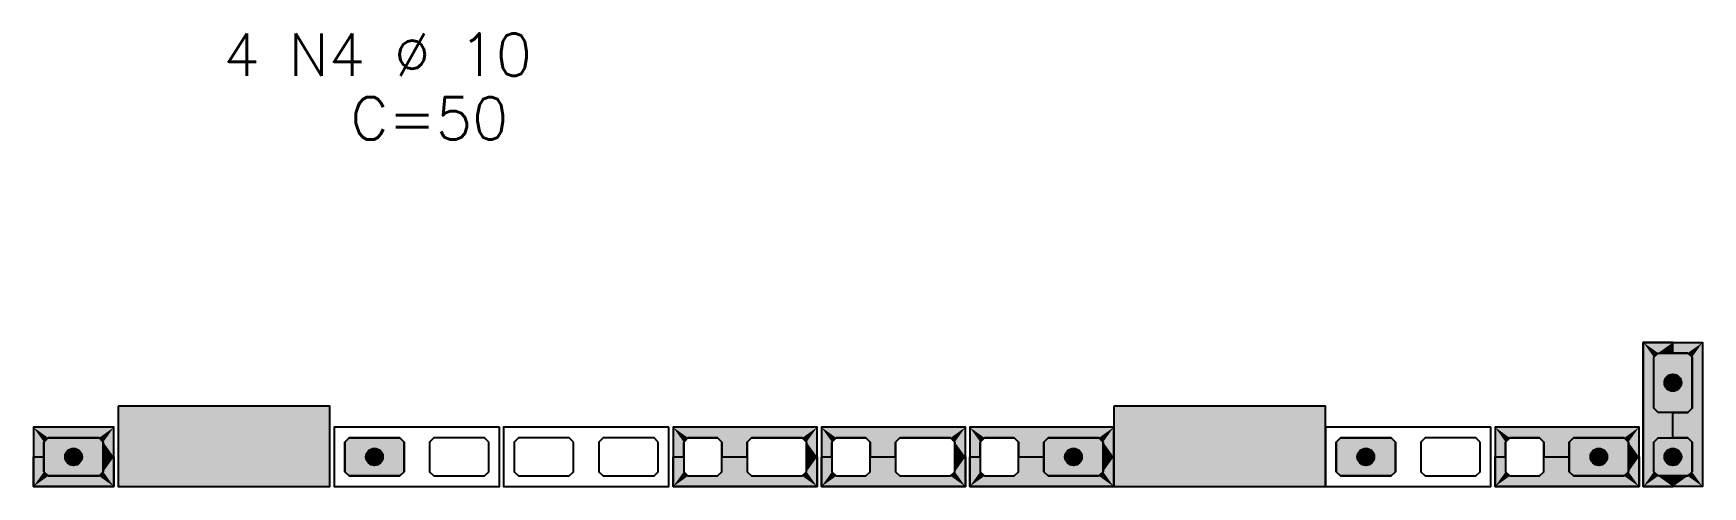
# Model space of a CAD drawing. Extents: x -1.9 to 86, y -1.5 to 61.
# Drawn here: x 24.59 to 32.47, y 42.45 to 44.59 of the extents above; entities that cross this region are included whole.
import ezdxf

# ---------------------------------------------------------------- set-up
doc = ezdxf.new("R2010")
doc.units = 0
doc.header["$MEASUREMENT"] = 0
for name, color, linetype in [('PENA_01', 1, 'CONTINUOUS'), ('PENA_02', 2, 'CONTINUOUS'), ('PENA_03', 3, 'CONTINUOUS'), ('PENA_11', 252, 'CONTINUOUS'), ('PENA_21', 100, 'CONTINUOUS'), ('PENA_23', 50, 'CONTINUOUS')]:
    doc.layers.add(name, color=color, linetype=linetype)
doc.styles.get("Standard").update_dxf_attribs({"font": 'ROMANS.SHX'})

msp = doc.modelspace()

# ---------------------------------------------------------------- linework, layer by layer
at = {"layer": 'PENA_01', "linetype": 'Continuous'}
for points in [[(32.2367, 42.8245), (32.2367, 43.0645), (32.2567, 43.0845), (32.3967, 43.0845), (32.4167, 43.0645), (32.4167, 42.8245), (32.3967, 42.8045), (32.2567, 42.8045), (32.2367, 42.8245)], [(24.6567, 42.5045), (24.8967, 42.5045), (24.9167, 42.5245), (24.9167, 42.6645), (24.8967, 42.6845), (24.6567, 42.6845), (24.6367, 42.6645), (24.6367, 42.5245), (24.6567, 42.5045)], [(26.3367, 42.6645), (26.3167, 42.6845), (26.0767, 42.6845), (26.0567, 42.6645), (26.0567, 42.5245), (26.0767, 42.5045), (26.3167, 42.5045), (26.3367, 42.5245), (26.3367, 42.6645)], [(26.7367, 42.6645), (26.7167, 42.6845), (26.4767, 42.6845), (26.4567, 42.6645), (26.4567, 42.5245), (26.4767, 42.5045), (26.7167, 42.5045), (26.7367, 42.5245), (26.7367, 42.6645)], [(27.1367, 42.6645), (27.1167, 42.6845), (26.8767, 42.6845), (26.8567, 42.6645), (26.8567, 42.5245), (26.8767, 42.5045), (27.1167, 42.5045), (27.1367, 42.5245), (27.1367, 42.6645)], [(27.5367, 42.6645), (27.5167, 42.6845), (27.2767, 42.6845), (27.2567, 42.6645), (27.2567, 42.5245), (27.2767, 42.5045), (27.5167, 42.5045), (27.5367, 42.5245), (27.5367, 42.6645)], [(27.6767, 42.5045), (27.8167, 42.5045), (27.8367, 42.5245), (27.8367, 42.6645), (27.8167, 42.6845), (27.6767, 42.6845), (27.6567, 42.6645), (27.6567, 42.5245), (27.6767, 42.5045)], [(27.9767, 42.5045), (28.2167, 42.5045), (28.2367, 42.5245), (28.2367, 42.6645), (28.2167, 42.6845), (27.9767, 42.6845), (27.9567, 42.6645), (27.9567, 42.5245), (27.9767, 42.5045)], [(28.3767, 42.5045), (28.5167, 42.5045), (28.5367, 42.5245), (28.5367, 42.6645), (28.5167, 42.6845), (28.3767, 42.6845), (28.3567, 42.6645), (28.3567, 42.5245), (28.3767, 42.5045)], [(28.6767, 42.5045), (28.9167, 42.5045), (28.9367, 42.5245), (28.9367, 42.6645), (28.9167, 42.6845), (28.6767, 42.6845), (28.6567, 42.6645), (28.6567, 42.5245), (28.6767, 42.5045)], [(29.0767, 42.5045), (29.2167, 42.5045), (29.2367, 42.5245), (29.2367, 42.6645), (29.2167, 42.6845), (29.0767, 42.6845), (29.0567, 42.6645), (29.0567, 42.5245), (29.0767, 42.5045)], [(29.3767, 42.5045), (29.6167, 42.5045), (29.6367, 42.5245), (29.6367, 42.6645), (29.6167, 42.6845), (29.3767, 42.6845), (29.3567, 42.6645), (29.3567, 42.5245), (29.3767, 42.5045)], [(31.0167, 42.6645), (30.9967, 42.6845), (30.7567, 42.6845), (30.7367, 42.6645), (30.7367, 42.5245), (30.7567, 42.5045), (30.9967, 42.5045), (31.0167, 42.5245), (31.0167, 42.6645)], [(31.4167, 42.6645), (31.3967, 42.6845), (31.1567, 42.6845), (31.1367, 42.6645), (31.1367, 42.5245), (31.1567, 42.5045), (31.3967, 42.5045), (31.4167, 42.5245), (31.4167, 42.6645)], [(31.5567, 42.5045), (31.6967, 42.5045), (31.7167, 42.5245), (31.7167, 42.6645), (31.6967, 42.6845), (31.5567, 42.6845), (31.5367, 42.6645), (31.5367, 42.5245), (31.5567, 42.5045)], [(31.8567, 42.5045), (32.0967, 42.5045), (32.1167, 42.5245), (32.1167, 42.6645), (32.0967, 42.6845), (31.8567, 42.6845), (31.8367, 42.6645), (31.8367, 42.5245), (31.8567, 42.5045)], [(32.2367, 42.5245), (32.2367, 42.6645), (32.2567, 42.6845), (32.3967, 42.6845), (32.4167, 42.6645), (32.4167, 42.5245), (32.3967, 42.5045), (32.2567, 42.5045), (32.2367, 42.5245)]]:
    msp.add_lwpolyline(points, dxfattribs=at)
at = {"layer": 'PENA_02', "linetype": 'Continuous'}
for points in [[(32.1867, 42.4545), (32.1867, 43.1345), (32.4667, 43.1345), (32.4667, 42.4545), (32.1867, 42.4545)], [(24.9867, 42.8345), (24.9867, 42.4545), (25.9867, 42.4545), (25.9867, 42.8345), (24.9867, 42.8345)], [(29.6867, 42.8345), (29.6867, 42.4545), (30.6867, 42.4545), (30.6867, 42.8345), (29.6867, 42.8345)], [(24.5867, 42.4545), (24.9667, 42.4545), (24.9667, 42.7345), (24.5867, 42.7345), (24.5867, 42.4545)], [(26.7867, 42.7345), (26.0067, 42.7345), (26.0067, 42.4545), (26.7867, 42.4545), (26.7867, 42.7345)], [(27.5867, 42.7345), (26.8067, 42.7345), (26.8067, 42.4545), (27.5867, 42.4545), (27.5867, 42.7345)], [(27.6067, 42.4545), (28.2867, 42.4545), (28.2867, 42.7345), (27.6067, 42.7345), (27.6067, 42.4545)], [(28.3067, 42.4545), (28.9867, 42.4545), (28.9867, 42.7345), (28.3067, 42.7345), (28.3067, 42.4545)], [(29.0067, 42.4545), (29.6867, 42.4545), (29.6867, 42.7345), (29.0067, 42.7345), (29.0067, 42.4545)], [(31.4667, 42.7345), (30.6867, 42.7345), (30.6867, 42.4545), (31.4667, 42.4545), (31.4667, 42.7345)], [(31.4867, 42.4545), (32.1667, 42.4545), (32.1667, 42.7345), (31.4867, 42.7345), (31.4867, 42.4545)]]:
    msp.add_lwpolyline(points, dxfattribs=at)
at = {"layer": 'PENA_03', "linetype": 'Continuous'}
for points in [[(32.2567, 42.8045), (32.2367, 42.8245), (32.2367, 43.0645), (32.2567, 43.0845), (32.3967, 43.0845), (32.4167, 43.0645), (32.4167, 42.8245), (32.3967, 42.8045), (32.2567, 42.8045)], [(24.9167, 42.5245), (24.8967, 42.5045), (24.6567, 42.5045), (24.6367, 42.5245), (24.6367, 42.6645), (24.6567, 42.6845), (24.8967, 42.6845), (24.9167, 42.6645), (24.9167, 42.5245)], [(26.3367, 42.5245), (26.3167, 42.5045), (26.0767, 42.5045), (26.0567, 42.5245), (26.0567, 42.6645), (26.0767, 42.6845), (26.3167, 42.6845), (26.3367, 42.6645), (26.3367, 42.5245)], [(29.6367, 42.5245), (29.6167, 42.5045), (29.3767, 42.5045), (29.3567, 42.5245), (29.3567, 42.6645), (29.3767, 42.6845), (29.6167, 42.6845), (29.6367, 42.6645), (29.6367, 42.5245)], [(31.0167, 42.5245), (30.9967, 42.5045), (30.7567, 42.5045), (30.7367, 42.5245), (30.7367, 42.6645), (30.7567, 42.6845), (30.9967, 42.6845), (31.0167, 42.6645), (31.0167, 42.5245)], [(32.1167, 42.5245), (32.0967, 42.5045), (31.8567, 42.5045), (31.8367, 42.5245), (31.8367, 42.6645), (31.8567, 42.6845), (32.0967, 42.6845), (32.1167, 42.6645), (32.1167, 42.5245)], [(32.4167, 42.5245), (32.3967, 42.5045), (32.2567, 42.5045), (32.2367, 42.5245), (32.2367, 42.6645), (32.2567, 42.6845), (32.3967, 42.6845), (32.4167, 42.6645), (32.4167, 42.5245)]]:
    msp.add_lwpolyline(points, dxfattribs=at)
for centre in [(32.3267, 42.9445), (24.7767, 42.5945), (26.1967, 42.5945), (29.4967, 42.5945), (30.8767, 42.5945), (31.9767, 42.5945), (32.3267, 42.5945)]:
    msp.add_circle(centre, 0.04, dxfattribs=at)
for points in [[(32.3667, 42.9445), (32.3067, 42.9792), (32.2892, 42.9582)], [(32.3667, 42.9445), (32.2892, 42.9582), (32.2892, 42.9308)], [(32.3667, 42.9445), (32.3337, 42.9839), (32.3067, 42.9792)], [(32.3667, 42.9445), (32.3574, 42.9702), (32.3337, 42.9839)], [(32.3667, 42.9445), (32.2892, 42.9308), (32.3067, 42.9099)], [(32.3667, 42.9445), (32.3067, 42.9099), (32.3337, 42.9051)], [(32.3667, 42.9445), (32.3337, 42.9051), (32.3574, 42.9188)], [(32.3667, 42.9445), (32.3574, 42.9188), (32.3667, 42.9445)], [(24.8167, 42.5945), (24.7837, 42.6339), (24.7567, 42.6292)], [(24.8167, 42.5945), (24.8074, 42.6202), (24.7837, 42.6339)], [(26.2367, 42.5945), (26.2037, 42.6339), (26.1767, 42.6292)], [(26.2367, 42.5945), (26.2274, 42.6202), (26.2037, 42.6339)], [(29.5367, 42.5945), (29.5037, 42.6339), (29.4767, 42.6292)], [(29.5367, 42.5945), (29.5274, 42.6202), (29.5037, 42.6339)], [(30.9167, 42.5945), (30.8837, 42.6339), (30.8567, 42.6292)], [(30.9167, 42.5945), (30.9074, 42.6202), (30.8837, 42.6339)], [(32.0167, 42.5945), (31.9837, 42.6339), (31.9567, 42.6292)], [(32.0167, 42.5945), (32.0074, 42.6202), (31.9837, 42.6339)], [(32.3667, 42.5945), (32.3337, 42.6339), (32.3067, 42.6292)], [(32.3667, 42.5945), (32.3574, 42.6202), (32.3337, 42.6339)], [(24.8167, 42.5945), (24.7567, 42.6292), (24.7392, 42.6082)], [(24.8167, 42.5945), (24.7392, 42.6082), (24.7392, 42.5808)], [(24.8167, 42.5945), (24.7392, 42.5808), (24.7567, 42.5599)], [(24.8167, 42.5945), (24.7567, 42.5599), (24.7837, 42.5551)], [(24.8167, 42.5945), (24.7837, 42.5551), (24.8074, 42.5688)], [(24.8167, 42.5945), (24.8074, 42.5688), (24.8167, 42.5945)], [(26.2367, 42.5945), (26.1767, 42.6292), (26.1592, 42.6082)], [(26.2367, 42.5945), (26.1592, 42.6082), (26.1592, 42.5808)], [(26.2367, 42.5945), (26.1592, 42.5808), (26.1767, 42.5599)], [(26.2367, 42.5945), (26.1767, 42.5599), (26.2037, 42.5551)], [(26.2367, 42.5945), (26.2037, 42.5551), (26.2274, 42.5688)], [(26.2367, 42.5945), (26.2274, 42.5688), (26.2367, 42.5945)], [(29.5367, 42.5945), (29.4767, 42.6292), (29.4592, 42.6082)], [(29.5367, 42.5945), (29.4592, 42.6082), (29.4592, 42.5808)], [(29.5367, 42.5945), (29.4592, 42.5808), (29.4767, 42.5599)], [(29.5367, 42.5945), (29.4767, 42.5599), (29.5037, 42.5551)], [(29.5367, 42.5945), (29.5037, 42.5551), (29.5274, 42.5688)], [(29.5367, 42.5945), (29.5274, 42.5688), (29.5367, 42.5945)], [(30.9167, 42.5945), (30.8567, 42.6292), (30.8392, 42.6082)], [(30.9167, 42.5945), (30.8392, 42.6082), (30.8392, 42.5808)], [(30.9167, 42.5945), (30.8392, 42.5808), (30.8567, 42.5599)], [(30.9167, 42.5945), (30.8567, 42.5599), (30.8837, 42.5551)], [(30.9167, 42.5945), (30.8837, 42.5551), (30.9074, 42.5688)], [(30.9167, 42.5945), (30.9074, 42.5688), (30.9167, 42.5945)], [(32.0167, 42.5945), (31.9567, 42.6292), (31.9392, 42.6082)], [(32.0167, 42.5945), (31.9392, 42.6082), (31.9392, 42.5808)], [(32.0167, 42.5945), (31.9392, 42.5808), (31.9567, 42.5599)], [(32.0167, 42.5945), (31.9567, 42.5599), (31.9837, 42.5551)], [(32.0167, 42.5945), (31.9837, 42.5551), (32.0074, 42.5688)], [(32.0167, 42.5945), (32.0074, 42.5688), (32.0167, 42.5945)], [(32.3667, 42.5945), (32.3067, 42.6292), (32.2892, 42.6082)], [(32.3667, 42.5945), (32.2892, 42.6082), (32.2892, 42.5808)], [(32.3667, 42.5945), (32.2892, 42.5808), (32.3067, 42.5599)], [(32.3667, 42.5945), (32.3067, 42.5599), (32.3337, 42.5551)], [(32.3667, 42.5945), (32.3337, 42.5551), (32.3574, 42.5688)], [(32.3667, 42.5945), (32.3574, 42.5688), (32.3667, 42.5945)]]:
    msp.add_solid(points, dxfattribs=at)
at = {"layer": 'PENA_11', "linetype": 'Continuous'}
for points in [[(32.2567, 42.8045), (32.2367, 43.0645), (32.2567, 43.0845)], [(32.2567, 42.8045), (32.2367, 42.8245), (32.2367, 43.0645)], [(32.2567, 42.8045), (32.2567, 43.0845), (32.3967, 43.0845)], [(32.2567, 42.8045), (32.3967, 43.0845), (32.4167, 43.0645)], [(32.2567, 42.8045), (32.4167, 43.0645), (32.4167, 42.8245)], [(24.9867, 42.8345), (24.9867, 42.4545), (25.9867, 42.4545)], [(24.9867, 42.8345), (25.9867, 42.4545), (25.9867, 42.8345)], [(24.9867, 42.8345), (25.9867, 42.8345), (24.9867, 42.8345)], [(29.6867, 42.8345), (29.6867, 42.4545), (30.6867, 42.4545)], [(29.6867, 42.8345), (30.6867, 42.4545), (30.6867, 42.8345)], [(29.6867, 42.8345), (30.6867, 42.8345), (29.6867, 42.8345)], [(32.2567, 42.8045), (32.4167, 42.8245), (32.3967, 42.8045)], [(32.2567, 42.8045), (32.3967, 42.8045), (32.2567, 42.8045)], [(24.9167, 42.5245), (24.6367, 42.6645), (24.6567, 42.6845)], [(24.9167, 42.5245), (24.6367, 42.5245), (24.6367, 42.6645)], [(24.9167, 42.5245), (24.6567, 42.6845), (24.8967, 42.6845)], [(24.9167, 42.5245), (24.8967, 42.6845), (24.9167, 42.6645)], [(24.9167, 42.5245), (24.9167, 42.6645), (24.9167, 42.5245)], [(26.3367, 42.5245), (26.0567, 42.6645), (26.0767, 42.6845)], [(26.3367, 42.5245), (26.0567, 42.5245), (26.0567, 42.6645)], [(26.3367, 42.5245), (26.0767, 42.6845), (26.3167, 42.6845)], [(26.3367, 42.5245), (26.3167, 42.6845), (26.3367, 42.6645)], [(26.3367, 42.5245), (26.3367, 42.6645), (26.3367, 42.5245)], [(29.6367, 42.5245), (29.3567, 42.6645), (29.3767, 42.6845)], [(29.6367, 42.5245), (29.3567, 42.5245), (29.3567, 42.6645)], [(29.6367, 42.5245), (29.3767, 42.6845), (29.6167, 42.6845)], [(29.6367, 42.5245), (29.6167, 42.6845), (29.6367, 42.6645)], [(29.6367, 42.5245), (29.6367, 42.6645), (29.6367, 42.5245)], [(31.0167, 42.5245), (30.7367, 42.6645), (30.7567, 42.6845)], [(31.0167, 42.5245), (30.7367, 42.5245), (30.7367, 42.6645)], [(31.0167, 42.5245), (30.7567, 42.6845), (30.9967, 42.6845)], [(31.0167, 42.5245), (30.9967, 42.6845), (31.0167, 42.6645)], [(31.0167, 42.5245), (31.0167, 42.6645), (31.0167, 42.5245)], [(32.1167, 42.5245), (31.8367, 42.6645), (31.8567, 42.6845)], [(32.1167, 42.5245), (31.8367, 42.5245), (31.8367, 42.6645)], [(32.1167, 42.5245), (31.8567, 42.6845), (32.0967, 42.6845)], [(32.1167, 42.5245), (32.0967, 42.6845), (32.1167, 42.6645)], [(32.1167, 42.5245), (32.1167, 42.6645), (32.1167, 42.5245)], [(32.4167, 42.5245), (32.2367, 42.6645), (32.2567, 42.6845)], [(32.4167, 42.5245), (32.2367, 42.5245), (32.2367, 42.6645)], [(32.4167, 42.5245), (32.2567, 42.6845), (32.3967, 42.6845)], [(32.4167, 42.5245), (32.3967, 42.6845), (32.4167, 42.6645)], [(32.4167, 42.5245), (32.4167, 42.6645), (32.4167, 42.5245)], [(24.9167, 42.5245), (24.6567, 42.5045), (24.6367, 42.5245)], [(24.9167, 42.5245), (24.8967, 42.5045), (24.6567, 42.5045)], [(26.3367, 42.5245), (26.0767, 42.5045), (26.0567, 42.5245)], [(26.3367, 42.5245), (26.3167, 42.5045), (26.0767, 42.5045)], [(29.6367, 42.5245), (29.3767, 42.5045), (29.3567, 42.5245)], [(29.6367, 42.5245), (29.6167, 42.5045), (29.3767, 42.5045)], [(31.0167, 42.5245), (30.7567, 42.5045), (30.7367, 42.5245)], [(31.0167, 42.5245), (30.9967, 42.5045), (30.7567, 42.5045)], [(32.1167, 42.5245), (31.8567, 42.5045), (31.8367, 42.5245)], [(32.1167, 42.5245), (32.0967, 42.5045), (31.8567, 42.5045)], [(32.4167, 42.5245), (32.2567, 42.5045), (32.2367, 42.5245)], [(32.4167, 42.5245), (32.3967, 42.5045), (32.2567, 42.5045)]]:
    msp.add_solid(points, dxfattribs=at)
at = {"layer": 'PENA_21', "linetype": 'Continuous'}
for points in [[(32.3267, 42.4545), (32.3267, 42.5045), (32.2567, 42.5045), (32.2367, 42.5245), (32.2367, 42.6645), (32.2567, 42.6845), (32.3267, 42.6845), (32.3267, 42.8045), (32.2567, 42.8045), (32.2367, 42.8245), (32.2367, 43.0645), (32.2567, 43.0845), (32.3267, 43.0845), (32.3267, 43.1345), (32.1867, 43.1345), (32.1867, 42.4545), (32.3267, 42.4545)], [(32.3267, 42.4545), (32.3267, 42.5045), (32.3967, 42.5045), (32.4167, 42.5245), (32.4167, 42.6645), (32.3967, 42.6845), (32.3267, 42.6845), (32.3267, 42.8045), (32.3967, 42.8045), (32.4167, 42.8245), (32.4167, 43.0645), (32.3967, 43.0845), (32.3267, 43.0845), (32.3267, 43.1345), (32.4667, 43.1345), (32.4667, 42.4545), (32.3267, 42.4545)], [(27.6067, 42.5945), (27.6567, 42.5945), (27.6567, 42.6645), (27.6767, 42.6845), (27.8167, 42.6845), (27.8367, 42.6645), (27.8367, 42.5945), (27.9567, 42.5945), (27.9567, 42.6645), (27.9767, 42.6845), (28.2167, 42.6845), (28.2367, 42.6645), (28.2367, 42.5945), (28.2867, 42.5945), (28.2867, 42.7345), (27.6067, 42.7345), (27.6067, 42.5945)], [(28.3067, 42.5945), (28.3567, 42.5945), (28.3567, 42.6645), (28.3767, 42.6845), (28.5167, 42.6845), (28.5367, 42.6645), (28.5367, 42.5945), (28.6567, 42.5945), (28.6567, 42.6645), (28.6767, 42.6845), (28.9167, 42.6845), (28.9367, 42.6645), (28.9367, 42.5945), (28.9867, 42.5945), (28.9867, 42.7345), (28.3067, 42.7345), (28.3067, 42.5945)], [(29.0067, 42.5945), (29.0567, 42.5945), (29.0567, 42.6645), (29.0767, 42.6845), (29.2167, 42.6845), (29.2367, 42.6645), (29.2367, 42.5945), (29.3567, 42.5945), (29.3567, 42.6645), (29.3767, 42.6845), (29.6167, 42.6845), (29.6367, 42.6645), (29.6367, 42.5945), (29.6867, 42.5945), (29.6867, 42.7345), (29.0067, 42.7345), (29.0067, 42.5945)], [(31.4867, 42.5945), (31.5367, 42.5945), (31.5367, 42.6645), (31.5567, 42.6845), (31.6967, 42.6845), (31.7167, 42.6645), (31.7167, 42.5945), (31.8367, 42.5945), (31.8367, 42.6645), (31.8567, 42.6845), (32.0967, 42.6845), (32.1167, 42.6645), (32.1167, 42.5945), (32.1667, 42.5945), (32.1667, 42.7345), (31.4867, 42.7345), (31.4867, 42.5945)], [(27.6067, 42.5945), (27.6567, 42.5945), (27.6567, 42.5245), (27.6767, 42.5045), (27.8167, 42.5045), (27.8367, 42.5245), (27.8367, 42.5945), (27.9567, 42.5945), (27.9567, 42.5245), (27.9767, 42.5045), (28.2167, 42.5045), (28.2367, 42.5245), (28.2367, 42.5945), (28.2867, 42.5945), (28.2867, 42.4545), (27.6067, 42.4545), (27.6067, 42.5945)], [(28.3067, 42.5945), (28.3567, 42.5945), (28.3567, 42.5245), (28.3767, 42.5045), (28.5167, 42.5045), (28.5367, 42.5245), (28.5367, 42.5945), (28.6567, 42.5945), (28.6567, 42.5245), (28.6767, 42.5045), (28.9167, 42.5045), (28.9367, 42.5245), (28.9367, 42.5945), (28.9867, 42.5945), (28.9867, 42.4545), (28.3067, 42.4545), (28.3067, 42.5945)], [(29.0067, 42.5945), (29.0567, 42.5945), (29.0567, 42.5245), (29.0767, 42.5045), (29.2167, 42.5045), (29.2367, 42.5245), (29.2367, 42.5945), (29.3567, 42.5945), (29.3567, 42.5245), (29.3767, 42.5045), (29.6167, 42.5045), (29.6367, 42.5245), (29.6367, 42.5945), (29.6867, 42.5945), (29.6867, 42.4545), (29.0067, 42.4545), (29.0067, 42.5945)], [(31.4867, 42.5945), (31.5367, 42.5945), (31.5367, 42.5245), (31.5567, 42.5045), (31.6967, 42.5045), (31.7167, 42.5245), (31.7167, 42.5945), (31.8367, 42.5945), (31.8367, 42.5245), (31.8567, 42.5045), (32.0967, 42.5045), (32.1167, 42.5245), (32.1167, 42.5945), (32.1667, 42.5945), (32.1667, 42.4545), (31.4867, 42.4545), (31.4867, 42.5945)]]:
    msp.add_lwpolyline(points, dxfattribs=at)
for points in [[(32.3267, 43.1345), (32.1867, 43.1345), (32.2567, 43.0845)], [(32.2567, 43.0845), (32.1867, 43.1345), (32.2367, 43.0645)], [(32.1867, 43.1345), (32.2367, 42.5245), (32.2367, 43.0645)], [(32.1867, 42.4545), (32.2367, 42.5245), (32.1867, 43.1345)], [(32.3267, 43.0845), (32.3267, 43.1345), (32.2567, 43.0845)], [(32.3967, 43.0845), (32.3267, 43.0845), (32.4667, 43.1345)], [(32.3267, 43.0845), (32.3267, 43.1345), (32.4667, 43.1345)], [(32.4167, 43.0645), (32.3967, 43.0845), (32.4667, 43.1345)], [(32.4167, 42.8245), (32.4667, 43.1345), (32.4167, 42.6645)], [(32.4167, 42.6645), (32.4667, 43.1345), (32.4167, 42.5245)], [(32.4667, 43.1345), (32.4667, 42.4545), (32.4167, 42.5245)], [(32.4167, 42.8245), (32.4167, 43.0645), (32.4667, 43.1345)], [(32.2367, 43.0645), (32.2367, 42.5245), (32.2367, 42.6645)], [(32.2367, 43.0645), (32.2367, 42.8245), (32.2367, 42.6645)], [(32.2567, 42.6845), (32.2367, 42.8245), (32.2367, 42.6645)], [(32.2567, 42.6845), (32.2567, 42.8045), (32.2367, 42.8245)], [(32.3267, 42.6845), (32.2567, 42.8045), (32.2567, 42.6845)], [(32.3267, 42.6845), (32.3267, 42.8045), (32.2567, 42.8045)], [(32.3267, 42.6845), (32.3967, 42.8045), (32.3967, 42.6845)], [(32.3267, 42.6845), (32.3267, 42.8045), (32.3967, 42.8045)], [(32.3967, 42.8045), (32.4167, 42.8245), (32.3967, 42.6845)], [(32.3967, 42.6845), (32.4167, 42.8245), (32.4167, 42.6645)], [(28.2867, 42.7345), (27.6067, 42.7345), (27.6767, 42.6845)], [(27.6067, 42.7345), (27.6067, 42.5945), (27.6567, 42.5945)], [(27.6067, 42.7345), (27.6567, 42.5945), (27.6567, 42.6645)], [(27.6067, 42.7345), (27.6567, 42.6645), (27.6767, 42.6845)], [(28.2867, 42.7345), (27.6767, 42.6845), (27.8167, 42.6845)], [(28.2867, 42.7345), (27.8167, 42.6845), (27.8367, 42.6645)], [(28.2867, 42.7345), (27.8367, 42.6645), (27.9767, 42.6845)], [(28.2867, 42.7345), (27.9767, 42.6845), (28.2167, 42.6845)], [(28.2867, 42.7345), (28.2167, 42.6845), (28.2367, 42.6645)], [(28.2867, 42.7345), (28.2367, 42.6645), (28.2867, 42.5945)], [(28.9867, 42.7345), (28.3067, 42.7345), (28.3767, 42.6845)], [(28.3067, 42.7345), (28.3067, 42.5945), (28.3567, 42.5945)], [(28.3067, 42.7345), (28.3567, 42.5945), (28.3567, 42.6645)], [(28.3067, 42.7345), (28.3567, 42.6645), (28.3767, 42.6845)], [(28.9867, 42.7345), (28.3767, 42.6845), (28.5167, 42.6845)], [(28.9867, 42.7345), (28.5167, 42.6845), (28.5367, 42.6645)], [(28.9867, 42.7345), (28.5367, 42.6645), (28.6767, 42.6845)], [(28.9867, 42.7345), (28.6767, 42.6845), (28.9167, 42.6845)], [(28.9867, 42.7345), (28.9167, 42.6845), (28.9367, 42.6645)], [(28.9867, 42.7345), (28.9367, 42.6645), (28.9867, 42.5945)], [(29.6867, 42.7345), (29.0067, 42.7345), (29.0767, 42.6845)], [(29.0067, 42.7345), (29.0067, 42.5945), (29.0567, 42.5945)], [(29.0067, 42.7345), (29.0567, 42.5945), (29.0567, 42.6645)], [(29.0067, 42.7345), (29.0567, 42.6645), (29.0767, 42.6845)], [(29.6867, 42.7345), (29.0767, 42.6845), (29.2167, 42.6845)], [(29.6867, 42.7345), (29.2167, 42.6845), (29.2367, 42.6645)], [(29.6867, 42.7345), (29.2367, 42.6645), (29.3767, 42.6845)], [(29.6867, 42.7345), (29.3767, 42.6845), (29.6167, 42.6845)], [(29.6867, 42.7345), (29.6167, 42.6845), (29.6367, 42.6645)], [(29.6867, 42.7345), (29.6367, 42.6645), (29.6867, 42.5945)], [(32.1667, 42.7345), (31.4867, 42.7345), (31.5567, 42.6845)], [(31.4867, 42.7345), (31.4867, 42.5945), (31.5367, 42.5945)], [(31.4867, 42.7345), (31.5367, 42.5945), (31.5367, 42.6645)], [(31.4867, 42.7345), (31.5367, 42.6645), (31.5567, 42.6845)], [(32.1667, 42.7345), (31.5567, 42.6845), (31.6967, 42.6845)], [(32.1667, 42.7345), (31.6967, 42.6845), (31.7167, 42.6645)], [(32.1667, 42.7345), (31.7167, 42.6645), (31.8567, 42.6845)], [(32.1667, 42.7345), (31.8567, 42.6845), (32.0967, 42.6845)], [(32.1667, 42.7345), (32.0967, 42.6845), (32.1167, 42.6645)], [(32.1667, 42.7345), (32.1167, 42.6645), (32.1667, 42.5945)], [(27.8367, 42.6645), (27.9567, 42.6645), (27.9767, 42.6845)], [(27.8367, 42.6645), (27.8367, 42.5945), (27.9567, 42.5945)], [(27.8367, 42.6645), (27.9567, 42.5945), (27.9567, 42.6645)], [(28.2867, 42.5945), (28.2367, 42.6645), (28.2367, 42.5945)], [(28.5367, 42.6645), (28.6567, 42.6645), (28.6767, 42.6845)], [(28.5367, 42.6645), (28.5367, 42.5945), (28.6567, 42.5945)], [(28.5367, 42.6645), (28.6567, 42.5945), (28.6567, 42.6645)], [(28.9867, 42.5945), (28.9367, 42.6645), (28.9367, 42.5945)], [(29.2367, 42.6645), (29.3567, 42.6645), (29.3767, 42.6845)], [(29.2367, 42.6645), (29.2367, 42.5945), (29.3567, 42.5945)], [(29.2367, 42.6645), (29.3567, 42.5945), (29.3567, 42.6645)], [(29.6867, 42.5945), (29.6367, 42.6645), (29.6367, 42.5945)], [(31.7167, 42.6645), (31.8367, 42.6645), (31.8567, 42.6845)], [(31.7167, 42.6645), (31.7167, 42.5945), (31.8367, 42.5945)], [(31.7167, 42.6645), (31.8367, 42.5945), (31.8367, 42.6645)], [(32.1667, 42.5945), (32.1167, 42.6645), (32.1167, 42.5945)], [(27.6067, 42.4545), (27.6067, 42.5945), (27.6567, 42.5945)], [(27.6067, 42.4545), (27.6567, 42.5945), (27.6567, 42.5245)], [(27.8367, 42.5245), (27.8367, 42.5945), (27.9567, 42.5945)], [(27.8367, 42.5245), (27.9567, 42.5945), (27.9567, 42.5245)], [(28.2867, 42.4545), (28.2367, 42.5245), (28.2867, 42.5945)], [(28.2867, 42.5945), (28.2367, 42.5245), (28.2367, 42.5945)], [(28.3067, 42.4545), (28.3067, 42.5945), (28.3567, 42.5945)], [(28.3067, 42.4545), (28.3567, 42.5945), (28.3567, 42.5245)], [(28.5367, 42.5245), (28.5367, 42.5945), (28.6567, 42.5945)], [(28.5367, 42.5245), (28.6567, 42.5945), (28.6567, 42.5245)], [(28.9867, 42.4545), (28.9367, 42.5245), (28.9867, 42.5945)], [(28.9867, 42.5945), (28.9367, 42.5245), (28.9367, 42.5945)], [(29.0067, 42.4545), (29.0067, 42.5945), (29.0567, 42.5945)], [(29.0067, 42.4545), (29.0567, 42.5945), (29.0567, 42.5245)], [(29.2367, 42.5245), (29.2367, 42.5945), (29.3567, 42.5945)], [(29.2367, 42.5245), (29.3567, 42.5945), (29.3567, 42.5245)], [(29.6867, 42.4545), (29.6367, 42.5245), (29.6867, 42.5945)], [(29.6867, 42.5945), (29.6367, 42.5245), (29.6367, 42.5945)], [(31.4867, 42.4545), (31.4867, 42.5945), (31.5367, 42.5945)], [(31.4867, 42.4545), (31.5367, 42.5945), (31.5367, 42.5245)], [(31.7167, 42.5245), (31.7167, 42.5945), (31.8367, 42.5945)], [(31.7167, 42.5245), (31.8367, 42.5945), (31.8367, 42.5245)], [(32.1667, 42.4545), (32.1167, 42.5245), (32.1667, 42.5945)], [(32.1667, 42.5945), (32.1167, 42.5245), (32.1167, 42.5945)], [(27.6067, 42.4545), (27.6567, 42.5245), (27.6767, 42.5045)], [(28.2867, 42.4545), (27.6067, 42.4545), (27.6767, 42.5045)], [(28.2867, 42.4545), (27.6767, 42.5045), (27.8167, 42.5045)], [(28.2867, 42.4545), (27.8167, 42.5045), (27.8367, 42.5245)], [(28.2867, 42.4545), (27.8367, 42.5245), (27.9767, 42.5045)], [(27.8367, 42.5245), (27.9567, 42.5245), (27.9767, 42.5045)], [(28.2867, 42.4545), (27.9767, 42.5045), (28.2167, 42.5045)], [(28.2867, 42.4545), (28.2167, 42.5045), (28.2367, 42.5245)], [(28.3067, 42.4545), (28.3567, 42.5245), (28.3767, 42.5045)], [(28.9867, 42.4545), (28.3067, 42.4545), (28.3767, 42.5045)], [(28.9867, 42.4545), (28.3767, 42.5045), (28.5167, 42.5045)], [(28.9867, 42.4545), (28.5167, 42.5045), (28.5367, 42.5245)], [(28.9867, 42.4545), (28.5367, 42.5245), (28.6767, 42.5045)], [(28.5367, 42.5245), (28.6567, 42.5245), (28.6767, 42.5045)], [(28.9867, 42.4545), (28.6767, 42.5045), (28.9167, 42.5045)], [(28.9867, 42.4545), (28.9167, 42.5045), (28.9367, 42.5245)], [(29.0067, 42.4545), (29.0567, 42.5245), (29.0767, 42.5045)], [(29.6867, 42.4545), (29.0067, 42.4545), (29.0767, 42.5045)], [(29.6867, 42.4545), (29.0767, 42.5045), (29.2167, 42.5045)], [(29.6867, 42.4545), (29.2167, 42.5045), (29.2367, 42.5245)], [(29.6867, 42.4545), (29.2367, 42.5245), (29.3767, 42.5045)], [(29.2367, 42.5245), (29.3567, 42.5245), (29.3767, 42.5045)], [(29.6867, 42.4545), (29.3767, 42.5045), (29.6167, 42.5045)], [(29.6867, 42.4545), (29.6167, 42.5045), (29.6367, 42.5245)], [(31.4867, 42.4545), (31.5367, 42.5245), (31.5567, 42.5045)], [(32.1667, 42.4545), (31.4867, 42.4545), (31.5567, 42.5045)], [(32.1667, 42.4545), (31.5567, 42.5045), (31.6967, 42.5045)], [(32.1667, 42.4545), (31.6967, 42.5045), (31.7167, 42.5245)], [(32.1667, 42.4545), (31.7167, 42.5245), (31.8567, 42.5045)], [(31.7167, 42.5245), (31.8367, 42.5245), (31.8567, 42.5045)], [(32.1667, 42.4545), (31.8567, 42.5045), (32.0967, 42.5045)], [(32.1667, 42.4545), (32.0967, 42.5045), (32.1167, 42.5245)], [(32.2567, 42.5045), (32.2367, 42.5245), (32.1867, 42.4545)], [(32.2567, 42.5045), (32.1867, 42.4545), (32.3267, 42.4545)], [(32.2567, 42.5045), (32.3267, 42.4545), (32.3267, 42.5045)], [(32.4667, 42.4545), (32.3267, 42.4545), (32.3967, 42.5045)], [(32.3967, 42.5045), (32.3267, 42.4545), (32.3267, 42.5045)], [(32.4167, 42.5245), (32.4667, 42.4545), (32.3967, 42.5045)]]:
    msp.add_solid(points, dxfattribs=at)
at = {"layer": 'PENA_23', "linetype": 'Continuous'}
for points in [[(24.9167, 42.5945), (24.9667, 42.5945), (24.9667, 42.7345), (24.5867, 42.7345), (24.5867, 42.5945), (24.6367, 42.5945), (24.6367, 42.6645), (24.6567, 42.6845), (24.8967, 42.6845), (24.9167, 42.6645), (24.9167, 42.5945)], [(24.9167, 42.5945), (24.9667, 42.5945), (24.9667, 42.4545), (24.5867, 42.4545), (24.5867, 42.5945), (24.6367, 42.5945), (24.6367, 42.5245), (24.6567, 42.5045), (24.8967, 42.5045), (24.9167, 42.5245), (24.9167, 42.5945)]]:
    msp.add_lwpolyline(points, dxfattribs=at)
for points in [[(24.9667, 42.7345), (24.5867, 42.7345), (24.6567, 42.6845)], [(24.5867, 42.7345), (24.5867, 42.5945), (24.6367, 42.5945)], [(24.5867, 42.7345), (24.6367, 42.5945), (24.6367, 42.6645)], [(24.5867, 42.7345), (24.6367, 42.6645), (24.6567, 42.6845)], [(24.9667, 42.7345), (24.6567, 42.6845), (24.8967, 42.6845)], [(24.9667, 42.7345), (24.8967, 42.6845), (24.9167, 42.6645)], [(24.9667, 42.7345), (24.9167, 42.6645), (24.9667, 42.5945)], [(24.9667, 42.5945), (24.9167, 42.6645), (24.9167, 42.5945)], [(24.5867, 42.4545), (24.5867, 42.5945), (24.6367, 42.5945)], [(24.5867, 42.4545), (24.6367, 42.5945), (24.6367, 42.5245)], [(24.9667, 42.4545), (24.9167, 42.5245), (24.9667, 42.5945)], [(24.9667, 42.5945), (24.9167, 42.5245), (24.9167, 42.5945)], [(24.5867, 42.4545), (24.6367, 42.5245), (24.6567, 42.5045)], [(24.9667, 42.4545), (24.5867, 42.4545), (24.6567, 42.5045)], [(24.9667, 42.4545), (24.6567, 42.5045), (24.8967, 42.5045)], [(24.9667, 42.4545), (24.8967, 42.5045), (24.9167, 42.5245)]]:
    msp.add_solid(points, dxfattribs=at)

# ---------------------------------------------------------------- texts
at = {"layer": 'PENA_03', "linetype": 'Continuous'}
for s, p in [('4 N4 %%c 10', (25.4836, 44.3923)), ('C=50', (26.0836, 44.0923))]:
    msp.add_text(s, height=0.2, dxfattribs=at).set_placement(p)

doc.saveas('drawing.dxf')
